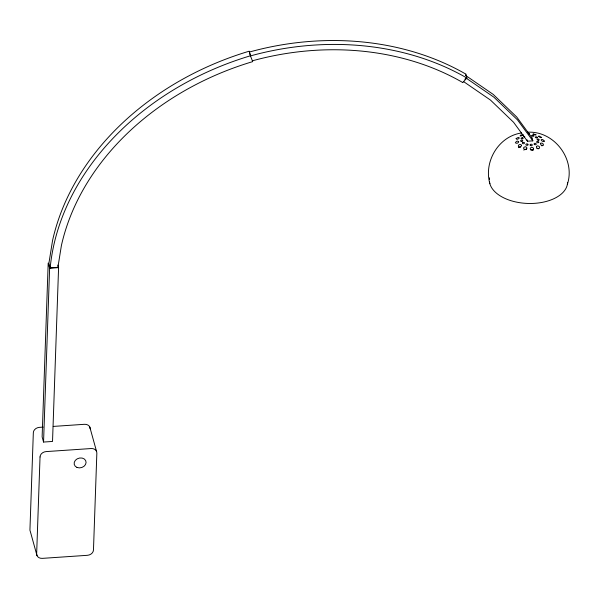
<?xml version="1.0" encoding="UTF-8"?>
<svg xmlns="http://www.w3.org/2000/svg" width="599" height="599" viewBox="0 0 599 599"><rect width="100%" height="100%" fill="white"/><g stroke="black" fill="none" stroke-linecap="round" stroke-linejoin="round"><path stroke-width="0.9" d="M43.555 442.055L49.62 268.24L48.19 263.066L42.125 436.881L43.555 442.055L52.525 441.448L58.59 267.626L57.878 265.043M567.38 184.312C575.736 159.072 554.045 130.567 527.487 132.222M462.772 82.512L466.868 78.035L465.895 74.179M464.831 79.315L466.104 78.095M523.241 135.224L521.078 135.966A1.954 0.614 -15.5 0 1 520.134 135.876L520.598 135.104L522.642 134.768A1.954 0.509 -10.5 0 1 523.197 134.872M530.796 150.087L532.024 149.832L533.14 150.521M521.542 132.963C498.533 136.258 483.558 161.708 489.87 183.698M536.959 148.545L538.598 148.784M249.364 52.031L249.461 52.008A259.09 209.133 -15.5 0 1 465.91 74.141M528.528 134.236L529.396 134.034A1.954 0.412 0.9 0 0 529.344 133.742L528.79 133.577M50.121 267.85L57.901 267.326L61.398 245.538A261.658 208.362 -15 0 1 252.696 61.63L250.419 55.789A269.37 214.509 -15 0 0 50.174 267.85L48.886 263.373L52.562 240.491A269.295 214.449 -15 0 1 249.191 51.2L250.502 55.887L249.573 52.802M49.62 268.24L58.59 267.626M43.15 427.102L39.489 427.349A5.968 4.814 -15.5 0 0 33.334 432.725L29.95 529.568A5.968 4.814 -15.5 0 0 30.317 531.448L37.018 555.685M53.221 426.421L84.347 424.309A5.968 4.814 -15.5 0 1 90.15 428.869M531.942 138.122L532.848 140.862L527.427 141.199L513.575 122.278L490.461 100.063L463.678 81.666M520.666 147.077L519.415 147.189A1.954 1.363 -25 0 0 518.614 147.668M541.279 145.609L541.691 145.677A1.954 1.161 30 0 1 542.125 145.827M526.124 149.473L524.08 149.765A1.954 1.58 -15.5 0 0 523.781 150.087M465.453 75.332L493.209 94.402L516.757 117.045L532.197 138.122M466.157 78.132L493.905 97.195L517.446 119.822L532.848 140.862M89.79 426.99L96.491 451.219M250.502 55.902A259 209.066 -15.5 0 1 466.891 78.012M252.419 60.806A252.074 203.473 -15.5 0 1 462.75 82.542M527.457 141.244A23.121 4.35 61.2 0 1 527.075 139.844M524.829 136.872A1.078 0.532 -4.4 0 1 523.751 136.692A1.078 0.532 -4.4 0 1 523.796 136.1M567.575 182.65A39.122 22.38 2 0 1 529.546 203.488A39.122 22.38 2 0 1 489.518 182.029M489.398 179.505A39.122 22.38 2 0 1 489.593 177.843M40.036 456.955L36.651 553.798A5.968 4.814 -15.5 0 0 42.462 558.358L87.319 555.318A5.968 4.814 -15.5 0 0 93.474 549.949L96.851 453.106A5.968 4.814 -15.5 0 0 91.048 448.546L46.19 451.586A5.968 4.814 -15.5 0 0 40.036 456.955M521.437 145.542L521.325 145.909A1.954 1.49 -21.6 0 1 520.434 146.86L518.442 146.89L518.397 145.377A1.954 1.363 -25 0 1 519.505 144.576L521.078 144.606L521.437 145.542M533.582 149.061L532.167 150.222L530.392 149.271A1.954 1.647 3.9 0 1 530.37 148.103L531.68 147.182L533.23 147.908A1.954 1.617 14.1 0 1 533.582 149.061M536.539 146.441L536.442 147.167A1.954 1.55 22 0 0 537.093 148.245L539.115 148.604L539.602 147.137A1.954 1.445 27.1 0 0 538.688 146.171L537.415 145.857L536.539 146.441M518.689 141.768L518.075 142.712A1.954 1.22 -26 0 1 516.832 143.326L515.342 142.839L516.323 141.491A1.954 1.056 -25.3 0 1 517.618 141.065L518.689 141.768M540.5 143.296L540.747 144.591A1.954 1.31 29.6 0 0 541.855 145.407L543.578 145.183L543.008 143.708A1.954 1.161 30 0 0 541.781 143.071L540.5 143.296M516.128 138.526L516.72 139.305A1.954 0.898 -23.1 0 0 517.978 139.065L519.288 138.144L519.019 137.545A1.954 0.749 -19.8 0 0 517.873 137.605L516.128 138.526M538.726 142.36L538.688 142.435A1.078 0.666 10.5 0 1 537.318 142.659A1.078 0.666 10.5 0 1 536.704 141.723A1.078 0.636 11.2 0 1 537.67 141.439A1.078 0.636 11.2 0 1 538.666 141.948L538.711 142.03A0.801 0.472 11.2 0 1 538.726 142.36M544.379 141.124L543.413 141.521A1.954 1.003 28.7 0 1 542.147 141.079L541.107 139.964L541.691 139.432A1.954 0.846 26 0 1 542.904 139.687L544.379 141.124M541.638 137.418L541.331 137.635A1.954 0.696 22.3 0 1 540.261 137.56L538.434 136.228A1.954 0.577 17.8 0 1 539.302 136.153L541.638 137.418M526.566 148.956L524.604 149.593L523.548 148.223A1.954 1.58 -15.5 0 1 524.17 147.159L525.832 146.695L526.873 147.811A1.954 1.632 -6.6 0 1 526.566 148.956M533.462 134.011L533.17 134.056A1.954 0.427 6.8 0 0 532.885 134.326L535.588 134.977A1.954 0.479 12.5 0 0 536.187 134.79L533.462 134.011M538.314 140.256A1.078 0.606 11.1 0 0 539.197 139.679A1.078 0.577 10.5 0 0 537.977 139.043A1.078 0.577 10.5 0 0 537.101 139.589A1.078 0.606 11.1 0 0 538.314 140.256M521.849 141.371A1.078 0.644 -7 0 0 522.732 140.563A1.078 0.614 -7.2 0 0 521.512 140.159A1.078 0.614 -7.2 0 0 520.621 140.937A1.078 0.644 -7 0 0 521.849 141.371M531.897 135.576A1.078 0.494 3.8 0 0 532.518 136.25A1.078 0.509 5.9 0 0 533.889 136.063A1.078 0.509 5.9 0 0 533.267 135.359A1.078 0.494 3.8 0 0 531.897 135.576M537.056 137.845A1.078 0.547 9.4 0 0 537.213 137.089A1.078 0.524 7.8 0 0 535.716 136.864A1.078 0.524 7.8 0 0 535.566 137.583A1.078 0.547 9.4 0 0 537.056 137.845M527.929 144.838A1.078 0.726 -0.2 0 0 527.315 143.902A1.078 0.711 -2.6 0 0 525.937 144.352A1.078 0.711 -2.6 0 0 526.551 145.257A1.078 0.726 -0.2 0 0 527.929 144.838M530.167 145.025A1.078 0.726 2.5 0 0 531.388 145.662A1.078 0.719 5.1 0 0 532.279 144.876A1.078 0.719 5.1 0 0 531.058 144.217A1.078 0.726 2.5 0 0 530.167 145.025M534.338 144.404A1.078 0.711 7.4 0 0 535.835 144.629A1.078 0.689 9.3 0 0 535.993 143.67A1.078 0.689 9.3 0 0 534.495 143.416A1.078 0.711 7.4 0 0 534.338 144.404M522.77 142.569A1.078 0.674 -6.2 0 0 522.605 143.528A1.078 0.696 -4.7 0 0 524.11 143.55A1.078 0.696 -4.7 0 0 524.267 142.569A1.078 0.674 -6.2 0 0 522.77 142.569M522.508 137.755A1.078 0.554 -5.9 0 0 521.13 138.174A1.078 0.584 -6.8 0 0 521.744 138.878A1.078 0.584 -6.8 0 0 523.129 138.429A1.078 0.554 -5.9 0 0 522.508 137.755M76.964 467.415A6.057 4.889 -15.5 0 0 86.084 462.503A6.057 4.889 -15.5 0 0 77.264 458.812A6.057 4.889 -15.5 0 0 76.964 467.415"/></g></svg>
